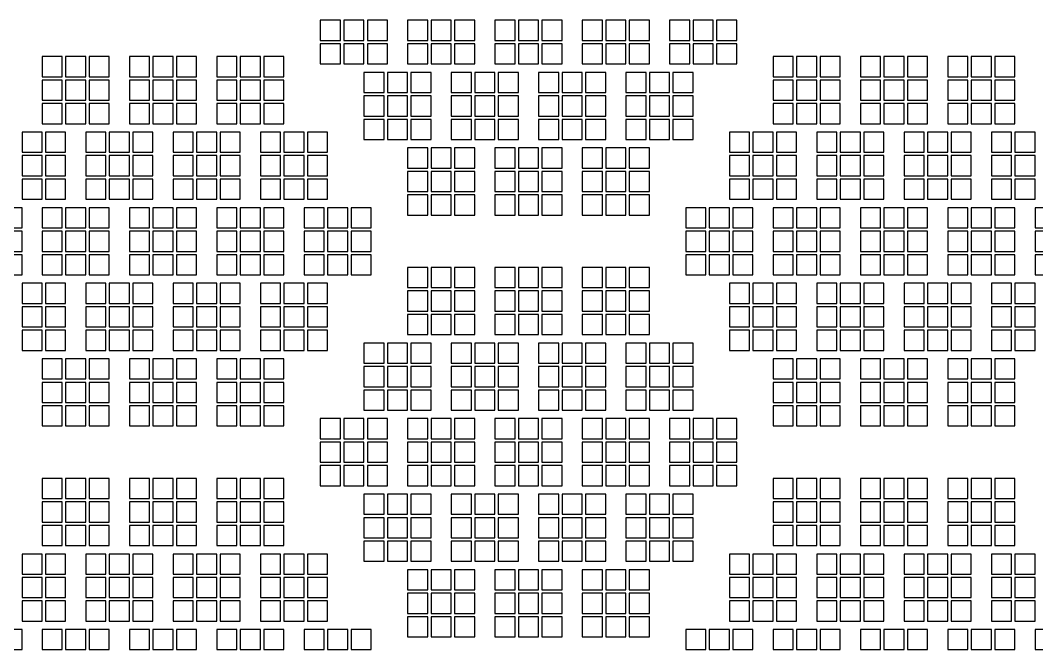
# Model space of a CAD drawing. Extents: x -49 to 54, y -38 to 38.
# Drawn here: x 0.6 to 15.73, y 8.05 to 17.43 of the extents above; entities that cross this region are included whole.
import ezdxf

# ---------------------------------------------------------------- set-up
doc = ezdxf.new("R2010")
doc.units = 0
doc.layers.add('BACK_LAYER', color=5, linetype='CONTINUOUS')

msp = doc.modelspace()

# ---------------------------------------------------------------- linework, layer by layer
at = {"layer": 'BACK_LAYER'}
for points in [[(5.063, 17.13), (5.363, 17.13), (5.363, 17.43), (5.063, 17.43)], [(5.413, 17.13), (5.713, 17.13), (5.713, 17.43), (5.413, 17.43)], [(5.763, 17.13), (6.063, 17.13), (6.063, 17.43), (5.763, 17.43)], [(6.363, 17.13), (6.663, 17.13), (6.663, 17.43), (6.363, 17.43)], [(6.713, 17.13), (7.013, 17.13), (7.013, 17.43), (6.713, 17.43)], [(7.063, 17.13), (7.363, 17.13), (7.363, 17.43), (7.063, 17.43)], [(7.663, 17.13), (7.963, 17.13), (7.963, 17.43), (7.663, 17.43)], [(8.013, 17.13), (8.313, 17.13), (8.313, 17.43), (8.013, 17.43)], [(8.363, 17.13), (8.663, 17.13), (8.663, 17.43), (8.363, 17.43)], [(8.963, 17.13), (9.263, 17.13), (9.263, 17.43), (8.963, 17.43)], [(9.313, 17.13), (9.613, 17.13), (9.613, 17.43), (9.313, 17.43)], [(9.663, 17.13), (9.963, 17.13), (9.963, 17.43), (9.663, 17.43)], [(10.263, 17.13), (10.563, 17.13), (10.563, 17.43), (10.263, 17.43)], [(10.613, 17.13), (10.913, 17.13), (10.913, 17.43), (10.613, 17.43)], [(10.963, 17.13), (11.263, 17.13), (11.263, 17.43), (10.963, 17.43)], [(5.063, 16.78), (5.363, 16.78), (5.363, 17.08), (5.063, 17.08)], [(5.413, 16.78), (5.713, 16.78), (5.713, 17.08), (5.413, 17.08)], [(5.763, 16.78), (6.063, 16.78), (6.063, 17.08), (5.763, 17.08)], [(6.363, 16.78), (6.663, 16.78), (6.663, 17.08), (6.363, 17.08)], [(6.713, 16.78), (7.013, 16.78), (7.013, 17.08), (6.713, 17.08)], [(7.063, 16.78), (7.363, 16.78), (7.363, 17.08), (7.063, 17.08)], [(7.663, 16.78), (7.963, 16.78), (7.963, 17.08), (7.663, 17.08)], [(8.013, 16.78), (8.313, 16.78), (8.313, 17.08), (8.013, 17.08)], [(8.363, 16.78), (8.663, 16.78), (8.663, 17.08), (8.363, 17.08)], [(8.963, 16.78), (9.263, 16.78), (9.263, 17.08), (8.963, 17.08)], [(9.313, 16.78), (9.613, 16.78), (9.613, 17.08), (9.313, 17.08)], [(9.663, 16.78), (9.963, 16.78), (9.963, 17.08), (9.663, 17.08)], [(10.263, 16.78), (10.563, 16.78), (10.563, 17.08), (10.263, 17.08)], [(10.613, 16.78), (10.913, 16.78), (10.913, 17.08), (10.613, 17.08)], [(10.963, 16.78), (11.263, 16.78), (11.263, 17.08), (10.963, 17.08)], [(0.921, 16.59), (1.221, 16.59), (1.221, 16.89), (0.921, 16.89)], [(1.271, 16.59), (1.571, 16.59), (1.571, 16.89), (1.271, 16.89)], [(1.621, 16.59), (1.921, 16.59), (1.921, 16.89), (1.621, 16.89)], [(2.221, 16.59), (2.521, 16.59), (2.521, 16.89), (2.221, 16.89)], [(2.571, 16.59), (2.871, 16.59), (2.871, 16.89), (2.571, 16.89)], [(2.921, 16.59), (3.221, 16.59), (3.221, 16.89), (2.921, 16.89)], [(3.521, 16.59), (3.821, 16.59), (3.821, 16.89), (3.521, 16.89)], [(3.871, 16.59), (4.171, 16.59), (4.171, 16.89), (3.871, 16.89)], [(4.221, 16.59), (4.521, 16.59), (4.521, 16.89), (4.221, 16.89)], [(11.805, 16.59), (12.105, 16.59), (12.105, 16.89), (11.805, 16.89)], [(12.155, 16.59), (12.455, 16.59), (12.455, 16.89), (12.155, 16.89)], [(12.505, 16.59), (12.805, 16.59), (12.805, 16.89), (12.505, 16.89)], [(13.105, 16.59), (13.405, 16.59), (13.405, 16.89), (13.105, 16.89)], [(13.455, 16.59), (13.755, 16.59), (13.755, 16.89), (13.455, 16.89)], [(13.805, 16.59), (14.105, 16.59), (14.105, 16.89), (13.805, 16.89)], [(14.405, 16.59), (14.705, 16.59), (14.705, 16.89), (14.405, 16.89)], [(14.755, 16.59), (15.055, 16.59), (15.055, 16.89), (14.755, 16.89)], [(15.105, 16.59), (15.405, 16.59), (15.405, 16.89), (15.105, 16.89)], [(5.713, 16.354), (6.013, 16.354), (6.013, 16.654), (5.713, 16.654)], [(6.063, 16.354), (6.363, 16.354), (6.363, 16.654), (6.063, 16.654)], [(6.413, 16.354), (6.713, 16.354), (6.713, 16.654), (6.413, 16.654)], [(7.013, 16.354), (7.313, 16.354), (7.313, 16.654), (7.013, 16.654)], [(7.363, 16.354), (7.663, 16.354), (7.663, 16.654), (7.363, 16.654)], [(7.713, 16.354), (8.013, 16.354), (8.013, 16.654), (7.713, 16.654)], [(8.313, 16.354), (8.613, 16.354), (8.613, 16.654), (8.313, 16.654)], [(8.663, 16.354), (8.963, 16.354), (8.963, 16.654), (8.663, 16.654)], [(9.013, 16.354), (9.313, 16.354), (9.313, 16.654), (9.013, 16.654)], [(9.613, 16.354), (9.913, 16.354), (9.913, 16.654), (9.613, 16.654)], [(9.963, 16.354), (10.263, 16.354), (10.263, 16.654), (9.963, 16.654)], [(10.313, 16.354), (10.613, 16.354), (10.613, 16.654), (10.313, 16.654)], [(0.921, 16.24), (1.221, 16.24), (1.221, 16.54), (0.921, 16.54)], [(1.271, 16.24), (1.571, 16.24), (1.571, 16.54), (1.271, 16.54)], [(1.621, 16.24), (1.921, 16.24), (1.921, 16.54), (1.621, 16.54)], [(2.221, 16.24), (2.521, 16.24), (2.521, 16.54), (2.221, 16.54)], [(2.571, 16.24), (2.871, 16.24), (2.871, 16.54), (2.571, 16.54)], [(2.921, 16.24), (3.221, 16.24), (3.221, 16.54), (2.921, 16.54)], [(3.521, 16.24), (3.821, 16.24), (3.821, 16.54), (3.521, 16.54)], [(3.871, 16.24), (4.171, 16.24), (4.171, 16.54), (3.871, 16.54)], [(4.221, 16.24), (4.521, 16.24), (4.521, 16.54), (4.221, 16.54)], [(11.805, 16.24), (12.105, 16.24), (12.105, 16.54), (11.805, 16.54)], [(12.155, 16.24), (12.455, 16.24), (12.455, 16.54), (12.155, 16.54)], [(12.505, 16.24), (12.805, 16.24), (12.805, 16.54), (12.505, 16.54)], [(13.105, 16.24), (13.405, 16.24), (13.405, 16.54), (13.105, 16.54)], [(13.455, 16.24), (13.755, 16.24), (13.755, 16.54), (13.455, 16.54)], [(13.805, 16.24), (14.105, 16.24), (14.105, 16.54), (13.805, 16.54)], [(14.405, 16.24), (14.705, 16.24), (14.705, 16.54), (14.405, 16.54)], [(14.755, 16.24), (15.055, 16.24), (15.055, 16.54), (14.755, 16.54)], [(15.105, 16.24), (15.405, 16.24), (15.405, 16.54), (15.105, 16.54)], [(5.713, 16.004), (6.013, 16.004), (6.013, 16.304), (5.713, 16.304)], [(6.063, 16.004), (6.363, 16.004), (6.363, 16.304), (6.063, 16.304)], [(6.413, 16.004), (6.713, 16.004), (6.713, 16.304), (6.413, 16.304)], [(7.013, 16.004), (7.313, 16.004), (7.313, 16.304), (7.013, 16.304)], [(7.363, 16.004), (7.663, 16.004), (7.663, 16.304), (7.363, 16.304)], [(7.713, 16.004), (8.013, 16.004), (8.013, 16.304), (7.713, 16.304)], [(8.313, 16.004), (8.613, 16.004), (8.613, 16.304), (8.313, 16.304)], [(8.663, 16.004), (8.963, 16.004), (8.963, 16.304), (8.663, 16.304)], [(9.013, 16.004), (9.313, 16.004), (9.313, 16.304), (9.013, 16.304)], [(9.613, 16.004), (9.913, 16.004), (9.913, 16.304), (9.613, 16.304)], [(9.963, 16.004), (10.263, 16.004), (10.263, 16.304), (9.963, 16.304)], [(10.313, 16.004), (10.613, 16.004), (10.613, 16.304), (10.313, 16.304)], [(0.921, 15.89), (1.221, 15.89), (1.221, 16.19), (0.921, 16.19)], [(1.271, 15.89), (1.571, 15.89), (1.571, 16.19), (1.271, 16.19)], [(1.621, 15.89), (1.921, 15.89), (1.921, 16.19), (1.621, 16.19)], [(2.221, 15.89), (2.521, 15.89), (2.521, 16.19), (2.221, 16.19)], [(2.571, 15.89), (2.871, 15.89), (2.871, 16.19), (2.571, 16.19)], [(2.921, 15.89), (3.221, 15.89), (3.221, 16.19), (2.921, 16.19)], [(3.521, 15.89), (3.821, 15.89), (3.821, 16.19), (3.521, 16.19)], [(3.871, 15.89), (4.171, 15.89), (4.171, 16.19), (3.871, 16.19)], [(4.221, 15.89), (4.521, 15.89), (4.521, 16.19), (4.221, 16.19)], [(11.805, 15.89), (12.105, 15.89), (12.105, 16.19), (11.805, 16.19)], [(12.155, 15.89), (12.455, 15.89), (12.455, 16.19), (12.155, 16.19)], [(12.505, 15.89), (12.805, 15.89), (12.805, 16.19), (12.505, 16.19)], [(13.105, 15.89), (13.405, 15.89), (13.405, 16.19), (13.105, 16.19)], [(13.455, 15.89), (13.755, 15.89), (13.755, 16.19), (13.455, 16.19)], [(13.805, 15.89), (14.105, 15.89), (14.105, 16.19), (13.805, 16.19)], [(14.405, 15.89), (14.705, 15.89), (14.705, 16.19), (14.405, 16.19)], [(14.755, 15.89), (15.055, 15.89), (15.055, 16.19), (14.755, 16.19)], [(15.105, 15.89), (15.405, 15.89), (15.405, 16.19), (15.105, 16.19)], [(5.713, 15.654), (6.013, 15.654), (6.013, 15.954), (5.713, 15.954)], [(6.063, 15.654), (6.363, 15.654), (6.363, 15.954), (6.063, 15.954)], [(6.413, 15.654), (6.713, 15.654), (6.713, 15.954), (6.413, 15.954)], [(7.013, 15.654), (7.313, 15.654), (7.313, 15.954), (7.013, 15.954)], [(7.363, 15.654), (7.663, 15.654), (7.663, 15.954), (7.363, 15.954)], [(7.713, 15.654), (8.013, 15.654), (8.013, 15.954), (7.713, 15.954)], [(8.313, 15.654), (8.613, 15.654), (8.613, 15.954), (8.313, 15.954)], [(8.663, 15.654), (8.963, 15.654), (8.963, 15.954), (8.663, 15.954)], [(9.013, 15.654), (9.313, 15.654), (9.313, 15.954), (9.013, 15.954)], [(9.613, 15.654), (9.913, 15.654), (9.913, 15.954), (9.613, 15.954)], [(9.963, 15.654), (10.263, 15.654), (10.263, 15.954), (9.963, 15.954)], [(10.313, 15.654), (10.613, 15.654), (10.613, 15.954), (10.313, 15.954)], [(0.621, 15.464), (0.921, 15.464), (0.921, 15.764), (0.621, 15.764)], [(0.971, 15.464), (1.271, 15.464), (1.271, 15.764), (0.971, 15.764)], [(1.571, 15.464), (1.871, 15.464), (1.871, 15.764), (1.571, 15.764)], [(1.921, 15.464), (2.221, 15.464), (2.221, 15.764), (1.921, 15.764)], [(2.271, 15.464), (2.571, 15.464), (2.571, 15.764), (2.271, 15.764)], [(2.871, 15.464), (3.171, 15.464), (3.171, 15.764), (2.871, 15.764)], [(3.221, 15.464), (3.521, 15.464), (3.521, 15.764), (3.221, 15.764)], [(3.571, 15.464), (3.871, 15.464), (3.871, 15.764), (3.571, 15.764)], [(4.171, 15.464), (4.471, 15.464), (4.471, 15.764), (4.171, 15.764)], [(4.521, 15.464), (4.821, 15.464), (4.821, 15.764), (4.521, 15.764)], [(4.871, 15.464), (5.171, 15.464), (5.171, 15.764), (4.871, 15.764)], [(11.155, 15.464), (11.455, 15.464), (11.455, 15.764), (11.155, 15.764)], [(11.505, 15.464), (11.805, 15.464), (11.805, 15.764), (11.505, 15.764)], [(11.855, 15.464), (12.155, 15.464), (12.155, 15.764), (11.855, 15.764)], [(12.455, 15.464), (12.755, 15.464), (12.755, 15.764), (12.455, 15.764)], [(12.805, 15.464), (13.105, 15.464), (13.105, 15.764), (12.805, 15.764)], [(13.155, 15.464), (13.455, 15.464), (13.455, 15.764), (13.155, 15.764)], [(13.755, 15.464), (14.055, 15.464), (14.055, 15.764), (13.755, 15.764)], [(14.105, 15.464), (14.405, 15.464), (14.405, 15.764), (14.105, 15.764)], [(14.455, 15.464), (14.755, 15.464), (14.755, 15.764), (14.455, 15.764)], [(15.055, 15.464), (15.355, 15.464), (15.355, 15.764), (15.055, 15.764)], [(15.405, 15.464), (15.705, 15.464), (15.705, 15.764), (15.405, 15.764)], [(6.363, 15.229), (6.663, 15.229), (6.663, 15.529), (6.363, 15.529)], [(6.713, 15.229), (7.013, 15.229), (7.013, 15.529), (6.713, 15.529)], [(7.063, 15.229), (7.363, 15.229), (7.363, 15.529), (7.063, 15.529)], [(7.663, 15.229), (7.963, 15.229), (7.963, 15.529), (7.663, 15.529)], [(8.013, 15.229), (8.313, 15.229), (8.313, 15.529), (8.013, 15.529)], [(8.363, 15.229), (8.663, 15.229), (8.663, 15.529), (8.363, 15.529)], [(8.963, 15.229), (9.263, 15.229), (9.263, 15.529), (8.963, 15.529)], [(9.313, 15.229), (9.613, 15.229), (9.613, 15.529), (9.313, 15.529)], [(9.663, 15.229), (9.963, 15.229), (9.963, 15.529), (9.663, 15.529)], [(0.621, 15.114), (0.921, 15.114), (0.921, 15.414), (0.621, 15.414)], [(0.971, 15.114), (1.271, 15.114), (1.271, 15.414), (0.971, 15.414)], [(1.571, 15.114), (1.871, 15.114), (1.871, 15.414), (1.571, 15.414)], [(1.921, 15.114), (2.221, 15.114), (2.221, 15.414), (1.921, 15.414)], [(2.271, 15.114), (2.571, 15.114), (2.571, 15.414), (2.271, 15.414)], [(2.871, 15.114), (3.171, 15.114), (3.171, 15.414), (2.871, 15.414)], [(3.221, 15.114), (3.521, 15.114), (3.521, 15.414), (3.221, 15.414)], [(3.571, 15.114), (3.871, 15.114), (3.871, 15.414), (3.571, 15.414)], [(4.171, 15.114), (4.471, 15.114), (4.471, 15.414), (4.171, 15.414)], [(4.521, 15.114), (4.821, 15.114), (4.821, 15.414), (4.521, 15.414)], [(4.871, 15.114), (5.171, 15.114), (5.171, 15.414), (4.871, 15.414)], [(11.155, 15.114), (11.455, 15.114), (11.455, 15.414), (11.155, 15.414)], [(11.505, 15.114), (11.805, 15.114), (11.805, 15.414), (11.505, 15.414)], [(11.855, 15.114), (12.155, 15.114), (12.155, 15.414), (11.855, 15.414)], [(12.455, 15.114), (12.755, 15.114), (12.755, 15.414), (12.455, 15.414)], [(12.805, 15.114), (13.105, 15.114), (13.105, 15.414), (12.805, 15.414)], [(13.155, 15.114), (13.455, 15.114), (13.455, 15.414), (13.155, 15.414)], [(13.755, 15.114), (14.055, 15.114), (14.055, 15.414), (13.755, 15.414)], [(14.105, 15.114), (14.405, 15.114), (14.405, 15.414), (14.105, 15.414)], [(14.455, 15.114), (14.755, 15.114), (14.755, 15.414), (14.455, 15.414)], [(15.055, 15.114), (15.355, 15.114), (15.355, 15.414), (15.055, 15.414)], [(15.405, 15.114), (15.705, 15.114), (15.705, 15.414), (15.405, 15.414)], [(6.363, 14.879), (6.663, 14.879), (6.663, 15.179), (6.363, 15.179)], [(6.713, 14.879), (7.013, 14.879), (7.013, 15.179), (6.713, 15.179)], [(7.063, 14.879), (7.363, 14.879), (7.363, 15.179), (7.063, 15.179)], [(7.663, 14.879), (7.963, 14.879), (7.963, 15.179), (7.663, 15.179)], [(8.013, 14.879), (8.313, 14.879), (8.313, 15.179), (8.013, 15.179)], [(8.363, 14.879), (8.663, 14.879), (8.663, 15.179), (8.363, 15.179)], [(8.963, 14.879), (9.263, 14.879), (9.263, 15.179), (8.963, 15.179)], [(9.313, 14.879), (9.613, 14.879), (9.613, 15.179), (9.313, 15.179)], [(9.663, 14.879), (9.963, 14.879), (9.963, 15.179), (9.663, 15.179)], [(0.621, 14.764), (0.921, 14.764), (0.921, 15.064), (0.621, 15.064)], [(0.971, 14.764), (1.271, 14.764), (1.271, 15.064), (0.971, 15.064)], [(1.571, 14.764), (1.871, 14.764), (1.871, 15.064), (1.571, 15.064)], [(1.921, 14.764), (2.221, 14.764), (2.221, 15.064), (1.921, 15.064)], [(2.271, 14.764), (2.571, 14.764), (2.571, 15.064), (2.271, 15.064)], [(2.871, 14.764), (3.171, 14.764), (3.171, 15.064), (2.871, 15.064)], [(3.221, 14.764), (3.521, 14.764), (3.521, 15.064), (3.221, 15.064)], [(3.571, 14.764), (3.871, 14.764), (3.871, 15.064), (3.571, 15.064)], [(4.171, 14.764), (4.471, 14.764), (4.471, 15.064), (4.171, 15.064)], [(4.521, 14.764), (4.821, 14.764), (4.821, 15.064), (4.521, 15.064)], [(4.871, 14.764), (5.171, 14.764), (5.171, 15.064), (4.871, 15.064)], [(11.155, 14.764), (11.455, 14.764), (11.455, 15.064), (11.155, 15.064)], [(11.505, 14.764), (11.805, 14.764), (11.805, 15.064), (11.505, 15.064)], [(11.855, 14.764), (12.155, 14.764), (12.155, 15.064), (11.855, 15.064)], [(12.455, 14.764), (12.755, 14.764), (12.755, 15.064), (12.455, 15.064)], [(12.805, 14.764), (13.105, 14.764), (13.105, 15.064), (12.805, 15.064)], [(13.155, 14.764), (13.455, 14.764), (13.455, 15.064), (13.155, 15.064)], [(13.755, 14.764), (14.055, 14.764), (14.055, 15.064), (13.755, 15.064)], [(14.105, 14.764), (14.405, 14.764), (14.405, 15.064), (14.105, 15.064)], [(14.455, 14.764), (14.755, 14.764), (14.755, 15.064), (14.455, 15.064)], [(15.055, 14.764), (15.355, 14.764), (15.355, 15.064), (15.055, 15.064)], [(15.405, 14.764), (15.705, 14.764), (15.705, 15.064), (15.405, 15.064)], [(6.363, 14.529), (6.663, 14.529), (6.663, 14.829), (6.363, 14.829)], [(6.713, 14.529), (7.013, 14.529), (7.013, 14.829), (6.713, 14.829)], [(7.063, 14.529), (7.363, 14.529), (7.363, 14.829), (7.063, 14.829)], [(7.663, 14.529), (7.963, 14.529), (7.963, 14.829), (7.663, 14.829)], [(8.013, 14.529), (8.313, 14.529), (8.313, 14.829), (8.013, 14.829)], [(8.363, 14.529), (8.663, 14.529), (8.663, 14.829), (8.363, 14.829)], [(8.963, 14.529), (9.263, 14.529), (9.263, 14.829), (8.963, 14.829)], [(9.313, 14.529), (9.613, 14.529), (9.613, 14.829), (9.313, 14.829)], [(9.663, 14.529), (9.963, 14.529), (9.963, 14.829), (9.663, 14.829)], [(0.321, 14.338), (0.621, 14.338), (0.621, 14.638), (0.321, 14.638)], [(0.921, 14.338), (1.221, 14.338), (1.221, 14.638), (0.921, 14.638)], [(1.271, 14.338), (1.571, 14.338), (1.571, 14.638), (1.271, 14.638)], [(1.621, 14.338), (1.921, 14.338), (1.921, 14.638), (1.621, 14.638)], [(2.221, 14.338), (2.521, 14.338), (2.521, 14.638), (2.221, 14.638)], [(2.571, 14.338), (2.871, 14.338), (2.871, 14.638), (2.571, 14.638)], [(2.921, 14.338), (3.221, 14.338), (3.221, 14.638), (2.921, 14.638)], [(3.521, 14.338), (3.821, 14.338), (3.821, 14.638), (3.521, 14.638)], [(3.871, 14.338), (4.171, 14.338), (4.171, 14.638), (3.871, 14.638)], [(4.221, 14.338), (4.521, 14.338), (4.521, 14.638), (4.221, 14.638)], [(4.821, 14.338), (5.121, 14.338), (5.121, 14.638), (4.821, 14.638)], [(5.171, 14.338), (5.471, 14.338), (5.471, 14.638), (5.171, 14.638)], [(5.521, 14.338), (5.821, 14.338), (5.821, 14.638), (5.521, 14.638)], [(10.505, 14.338), (10.805, 14.338), (10.805, 14.638), (10.505, 14.638)], [(10.855, 14.338), (11.155, 14.338), (11.155, 14.638), (10.855, 14.638)], [(11.205, 14.338), (11.505, 14.338), (11.505, 14.638), (11.205, 14.638)], [(11.805, 14.338), (12.105, 14.338), (12.105, 14.638), (11.805, 14.638)], [(12.155, 14.338), (12.455, 14.338), (12.455, 14.638), (12.155, 14.638)], [(12.505, 14.338), (12.805, 14.338), (12.805, 14.638), (12.505, 14.638)], [(13.105, 14.338), (13.405, 14.338), (13.405, 14.638), (13.105, 14.638)], [(13.455, 14.338), (13.755, 14.338), (13.755, 14.638), (13.455, 14.638)], [(13.805, 14.338), (14.105, 14.338), (14.105, 14.638), (13.805, 14.638)], [(14.405, 14.338), (14.705, 14.338), (14.705, 14.638), (14.405, 14.638)], [(14.755, 14.338), (15.055, 14.338), (15.055, 14.638), (14.755, 14.638)], [(15.105, 14.338), (15.405, 14.338), (15.405, 14.638), (15.105, 14.638)], [(15.705, 14.338), (16.005, 14.338), (16.005, 14.638), (15.705, 14.638)], [(0.321, 13.988), (0.621, 13.988), (0.621, 14.288), (0.321, 14.288)], [(0.921, 13.988), (1.221, 13.988), (1.221, 14.288), (0.921, 14.288)], [(1.271, 13.988), (1.571, 13.988), (1.571, 14.288), (1.271, 14.288)], [(1.621, 13.988), (1.921, 13.988), (1.921, 14.288), (1.621, 14.288)], [(2.221, 13.988), (2.521, 13.988), (2.521, 14.288), (2.221, 14.288)], [(2.571, 13.988), (2.871, 13.988), (2.871, 14.288), (2.571, 14.288)], [(2.921, 13.988), (3.221, 13.988), (3.221, 14.288), (2.921, 14.288)], [(3.521, 13.988), (3.821, 13.988), (3.821, 14.288), (3.521, 14.288)], [(3.871, 13.988), (4.171, 13.988), (4.171, 14.288), (3.871, 14.288)], [(4.221, 13.988), (4.521, 13.988), (4.521, 14.288), (4.221, 14.288)], [(4.821, 13.988), (5.121, 13.988), (5.121, 14.288), (4.821, 14.288)], [(5.171, 13.988), (5.471, 13.988), (5.471, 14.288), (5.171, 14.288)], [(5.521, 13.988), (5.821, 13.988), (5.821, 14.288), (5.521, 14.288)], [(10.505, 13.988), (10.805, 13.988), (10.805, 14.288), (10.505, 14.288)], [(10.855, 13.988), (11.155, 13.988), (11.155, 14.288), (10.855, 14.288)], [(11.205, 13.988), (11.505, 13.988), (11.505, 14.288), (11.205, 14.288)], [(11.805, 13.988), (12.105, 13.988), (12.105, 14.288), (11.805, 14.288)], [(12.155, 13.988), (12.455, 13.988), (12.455, 14.288), (12.155, 14.288)], [(12.505, 13.988), (12.805, 13.988), (12.805, 14.288), (12.505, 14.288)], [(13.105, 13.988), (13.405, 13.988), (13.405, 14.288), (13.105, 14.288)], [(13.455, 13.988), (13.755, 13.988), (13.755, 14.288), (13.455, 14.288)], [(13.805, 13.988), (14.105, 13.988), (14.105, 14.288), (13.805, 14.288)], [(14.405, 13.988), (14.705, 13.988), (14.705, 14.288), (14.405, 14.288)], [(14.755, 13.988), (15.055, 13.988), (15.055, 14.288), (14.755, 14.288)], [(15.105, 13.988), (15.405, 13.988), (15.405, 14.288), (15.105, 14.288)], [(15.705, 13.988), (16.005, 13.988), (16.005, 14.288), (15.705, 14.288)], [(0.321, 13.638), (0.621, 13.638), (0.621, 13.938), (0.321, 13.938)], [(0.921, 13.638), (1.221, 13.638), (1.221, 13.938), (0.921, 13.938)], [(1.271, 13.638), (1.571, 13.638), (1.571, 13.938), (1.271, 13.938)], [(1.621, 13.638), (1.921, 13.638), (1.921, 13.938), (1.621, 13.938)], [(2.221, 13.638), (2.521, 13.638), (2.521, 13.938), (2.221, 13.938)], [(2.571, 13.638), (2.871, 13.638), (2.871, 13.938), (2.571, 13.938)], [(2.921, 13.638), (3.221, 13.638), (3.221, 13.938), (2.921, 13.938)], [(3.521, 13.638), (3.821, 13.638), (3.821, 13.938), (3.521, 13.938)], [(3.871, 13.638), (4.171, 13.638), (4.171, 13.938), (3.871, 13.938)], [(4.221, 13.638), (4.521, 13.638), (4.521, 13.938), (4.221, 13.938)], [(4.821, 13.638), (5.121, 13.638), (5.121, 13.938), (4.821, 13.938)], [(5.171, 13.638), (5.471, 13.638), (5.471, 13.938), (5.171, 13.938)], [(5.521, 13.638), (5.821, 13.638), (5.821, 13.938), (5.521, 13.938)], [(10.505, 13.638), (10.805, 13.638), (10.805, 13.938), (10.505, 13.938)], [(10.855, 13.638), (11.155, 13.638), (11.155, 13.938), (10.855, 13.938)], [(11.205, 13.638), (11.505, 13.638), (11.505, 13.938), (11.205, 13.938)], [(11.805, 13.638), (12.105, 13.638), (12.105, 13.938), (11.805, 13.938)], [(12.155, 13.638), (12.455, 13.638), (12.455, 13.938), (12.155, 13.938)], [(12.505, 13.638), (12.805, 13.638), (12.805, 13.938), (12.505, 13.938)], [(13.105, 13.638), (13.405, 13.638), (13.405, 13.938), (13.105, 13.938)], [(13.455, 13.638), (13.755, 13.638), (13.755, 13.938), (13.455, 13.938)], [(13.805, 13.638), (14.105, 13.638), (14.105, 13.938), (13.805, 13.938)], [(14.405, 13.638), (14.705, 13.638), (14.705, 13.938), (14.405, 13.938)], [(14.755, 13.638), (15.055, 13.638), (15.055, 13.938), (14.755, 13.938)], [(15.105, 13.638), (15.405, 13.638), (15.405, 13.938), (15.105, 13.938)], [(15.705, 13.638), (16.005, 13.638), (16.005, 13.938), (15.705, 13.938)], [(6.363, 13.448), (6.663, 13.448), (6.663, 13.748), (6.363, 13.748)], [(6.713, 13.448), (7.013, 13.448), (7.013, 13.748), (6.713, 13.748)], [(7.063, 13.448), (7.363, 13.448), (7.363, 13.748), (7.063, 13.748)], [(7.663, 13.448), (7.963, 13.448), (7.963, 13.748), (7.663, 13.748)], [(8.013, 13.448), (8.313, 13.448), (8.313, 13.748), (8.013, 13.748)], [(8.363, 13.448), (8.663, 13.448), (8.663, 13.748), (8.363, 13.748)], [(8.963, 13.448), (9.263, 13.448), (9.263, 13.748), (8.963, 13.748)], [(9.313, 13.448), (9.613, 13.448), (9.613, 13.748), (9.313, 13.748)], [(9.663, 13.448), (9.963, 13.448), (9.963, 13.748), (9.663, 13.748)], [(0.621, 13.213), (0.921, 13.213), (0.921, 13.513), (0.621, 13.513)], [(0.971, 13.213), (1.271, 13.213), (1.271, 13.513), (0.971, 13.513)], [(1.571, 13.213), (1.871, 13.213), (1.871, 13.513), (1.571, 13.513)], [(1.921, 13.213), (2.221, 13.213), (2.221, 13.513), (1.921, 13.513)], [(2.271, 13.213), (2.571, 13.213), (2.571, 13.513), (2.271, 13.513)], [(2.871, 13.213), (3.171, 13.213), (3.171, 13.513), (2.871, 13.513)], [(3.221, 13.213), (3.521, 13.213), (3.521, 13.513), (3.221, 13.513)], [(3.571, 13.213), (3.871, 13.213), (3.871, 13.513), (3.571, 13.513)], [(4.171, 13.213), (4.471, 13.213), (4.471, 13.513), (4.171, 13.513)], [(4.521, 13.213), (4.821, 13.213), (4.821, 13.513), (4.521, 13.513)], [(4.871, 13.213), (5.171, 13.213), (5.171, 13.513), (4.871, 13.513)], [(11.155, 13.213), (11.455, 13.213), (11.455, 13.513), (11.155, 13.513)], [(11.505, 13.213), (11.805, 13.213), (11.805, 13.513), (11.505, 13.513)], [(11.855, 13.213), (12.155, 13.213), (12.155, 13.513), (11.855, 13.513)], [(12.455, 13.213), (12.755, 13.213), (12.755, 13.513), (12.455, 13.513)], [(12.805, 13.213), (13.105, 13.213), (13.105, 13.513), (12.805, 13.513)], [(13.155, 13.213), (13.455, 13.213), (13.455, 13.513), (13.155, 13.513)], [(13.755, 13.213), (14.055, 13.213), (14.055, 13.513), (13.755, 13.513)], [(14.105, 13.213), (14.405, 13.213), (14.405, 13.513), (14.105, 13.513)], [(14.455, 13.213), (14.755, 13.213), (14.755, 13.513), (14.455, 13.513)], [(15.055, 13.213), (15.355, 13.213), (15.355, 13.513), (15.055, 13.513)], [(15.405, 13.213), (15.705, 13.213), (15.705, 13.513), (15.405, 13.513)], [(6.363, 13.098), (6.663, 13.098), (6.663, 13.398), (6.363, 13.398)], [(6.713, 13.098), (7.013, 13.098), (7.013, 13.398), (6.713, 13.398)], [(7.063, 13.098), (7.363, 13.098), (7.363, 13.398), (7.063, 13.398)], [(7.663, 13.098), (7.963, 13.098), (7.963, 13.398), (7.663, 13.398)], [(8.013, 13.098), (8.313, 13.098), (8.313, 13.398), (8.013, 13.398)], [(8.363, 13.098), (8.663, 13.098), (8.663, 13.398), (8.363, 13.398)], [(8.963, 13.098), (9.263, 13.098), (9.263, 13.398), (8.963, 13.398)], [(9.313, 13.098), (9.613, 13.098), (9.613, 13.398), (9.313, 13.398)], [(9.663, 13.098), (9.963, 13.098), (9.963, 13.398), (9.663, 13.398)], [(0.621, 12.863), (0.921, 12.863), (0.921, 13.163), (0.621, 13.163)], [(0.971, 12.863), (1.271, 12.863), (1.271, 13.163), (0.971, 13.163)], [(1.571, 12.863), (1.871, 12.863), (1.871, 13.163), (1.571, 13.163)], [(1.921, 12.863), (2.221, 12.863), (2.221, 13.163), (1.921, 13.163)], [(2.271, 12.863), (2.571, 12.863), (2.571, 13.163), (2.271, 13.163)], [(2.871, 12.863), (3.171, 12.863), (3.171, 13.163), (2.871, 13.163)], [(3.221, 12.863), (3.521, 12.863), (3.521, 13.163), (3.221, 13.163)], [(3.571, 12.863), (3.871, 12.863), (3.871, 13.163), (3.571, 13.163)], [(4.171, 12.863), (4.471, 12.863), (4.471, 13.163), (4.171, 13.163)], [(4.521, 12.863), (4.821, 12.863), (4.821, 13.163), (4.521, 13.163)], [(4.871, 12.863), (5.171, 12.863), (5.171, 13.163), (4.871, 13.163)], [(6.363, 12.748), (6.663, 12.748), (6.663, 13.048), (6.363, 13.048)], [(6.713, 12.748), (7.013, 12.748), (7.013, 13.048), (6.713, 13.048)], [(7.063, 12.748), (7.363, 12.748), (7.363, 13.048), (7.063, 13.048)], [(7.663, 12.748), (7.963, 12.748), (7.963, 13.048), (7.663, 13.048)], [(8.013, 12.748), (8.313, 12.748), (8.313, 13.048), (8.013, 13.048)], [(8.363, 12.748), (8.663, 12.748), (8.663, 13.048), (8.363, 13.048)], [(8.963, 12.748), (9.263, 12.748), (9.263, 13.048), (8.963, 13.048)], [(9.313, 12.748), (9.613, 12.748), (9.613, 13.048), (9.313, 13.048)], [(9.663, 12.748), (9.963, 12.748), (9.963, 13.048), (9.663, 13.048)], [(11.155, 12.863), (11.455, 12.863), (11.455, 13.163), (11.155, 13.163)], [(11.505, 12.863), (11.805, 12.863), (11.805, 13.163), (11.505, 13.163)], [(11.855, 12.863), (12.155, 12.863), (12.155, 13.163), (11.855, 13.163)], [(12.455, 12.863), (12.755, 12.863), (12.755, 13.163), (12.455, 13.163)], [(12.805, 12.863), (13.105, 12.863), (13.105, 13.163), (12.805, 13.163)], [(13.155, 12.863), (13.455, 12.863), (13.455, 13.163), (13.155, 13.163)], [(13.755, 12.863), (14.055, 12.863), (14.055, 13.163), (13.755, 13.163)], [(14.105, 12.863), (14.405, 12.863), (14.405, 13.163), (14.105, 13.163)], [(14.455, 12.863), (14.755, 12.863), (14.755, 13.163), (14.455, 13.163)], [(15.055, 12.863), (15.355, 12.863), (15.355, 13.163), (15.055, 13.163)], [(15.405, 12.863), (15.705, 12.863), (15.705, 13.163), (15.405, 13.163)], [(0.621, 12.513), (0.921, 12.513), (0.921, 12.813), (0.621, 12.813)], [(0.971, 12.513), (1.271, 12.513), (1.271, 12.813), (0.971, 12.813)], [(1.571, 12.513), (1.871, 12.513), (1.871, 12.813), (1.571, 12.813)], [(1.921, 12.513), (2.221, 12.513), (2.221, 12.813), (1.921, 12.813)], [(2.271, 12.513), (2.571, 12.513), (2.571, 12.813), (2.271, 12.813)], [(2.871, 12.513), (3.171, 12.513), (3.171, 12.813), (2.871, 12.813)], [(3.221, 12.513), (3.521, 12.513), (3.521, 12.813), (3.221, 12.813)], [(3.571, 12.513), (3.871, 12.513), (3.871, 12.813), (3.571, 12.813)], [(4.171, 12.513), (4.471, 12.513), (4.471, 12.813), (4.171, 12.813)], [(4.521, 12.513), (4.821, 12.513), (4.821, 12.813), (4.521, 12.813)], [(4.871, 12.513), (5.171, 12.513), (5.171, 12.813), (4.871, 12.813)], [(11.155, 12.513), (11.455, 12.513), (11.455, 12.813), (11.155, 12.813)], [(11.505, 12.513), (11.805, 12.513), (11.805, 12.813), (11.505, 12.813)], [(11.855, 12.513), (12.155, 12.513), (12.155, 12.813), (11.855, 12.813)], [(12.455, 12.513), (12.755, 12.513), (12.755, 12.813), (12.455, 12.813)], [(12.805, 12.513), (13.105, 12.513), (13.105, 12.813), (12.805, 12.813)], [(13.155, 12.513), (13.455, 12.513), (13.455, 12.813), (13.155, 12.813)], [(13.755, 12.513), (14.055, 12.513), (14.055, 12.813), (13.755, 12.813)], [(14.105, 12.513), (14.405, 12.513), (14.405, 12.813), (14.105, 12.813)], [(14.455, 12.513), (14.755, 12.513), (14.755, 12.813), (14.455, 12.813)], [(15.055, 12.513), (15.355, 12.513), (15.355, 12.813), (15.055, 12.813)], [(15.405, 12.513), (15.705, 12.513), (15.705, 12.813), (15.405, 12.813)], [(5.713, 12.322), (6.013, 12.322), (6.013, 12.622), (5.713, 12.622)], [(6.063, 12.322), (6.363, 12.322), (6.363, 12.622), (6.063, 12.622)], [(6.413, 12.322), (6.713, 12.322), (6.713, 12.622), (6.413, 12.622)], [(7.013, 12.322), (7.313, 12.322), (7.313, 12.622), (7.013, 12.622)], [(7.363, 12.322), (7.663, 12.322), (7.663, 12.622), (7.363, 12.622)], [(7.713, 12.322), (8.013, 12.322), (8.013, 12.622), (7.713, 12.622)], [(8.313, 12.322), (8.613, 12.322), (8.613, 12.622), (8.313, 12.622)], [(8.663, 12.322), (8.963, 12.322), (8.963, 12.622), (8.663, 12.622)], [(9.013, 12.322), (9.313, 12.322), (9.313, 12.622), (9.013, 12.622)], [(9.613, 12.322), (9.913, 12.322), (9.913, 12.622), (9.613, 12.622)], [(9.963, 12.322), (10.263, 12.322), (10.263, 12.622), (9.963, 12.622)], [(10.313, 12.322), (10.613, 12.322), (10.613, 12.622), (10.313, 12.622)], [(0.921, 12.087), (1.221, 12.087), (1.221, 12.387), (0.921, 12.387)], [(1.271, 12.087), (1.571, 12.087), (1.571, 12.387), (1.271, 12.387)], [(1.621, 12.087), (1.921, 12.087), (1.921, 12.387), (1.621, 12.387)], [(2.221, 12.087), (2.521, 12.087), (2.521, 12.387), (2.221, 12.387)], [(2.571, 12.087), (2.871, 12.087), (2.871, 12.387), (2.571, 12.387)], [(2.921, 12.087), (3.221, 12.087), (3.221, 12.387), (2.921, 12.387)], [(3.521, 12.087), (3.821, 12.087), (3.821, 12.387), (3.521, 12.387)], [(3.871, 12.087), (4.171, 12.087), (4.171, 12.387), (3.871, 12.387)], [(4.221, 12.087), (4.521, 12.087), (4.521, 12.387), (4.221, 12.387)], [(5.713, 11.972), (6.013, 11.972), (6.013, 12.272), (5.713, 12.272)], [(6.063, 11.972), (6.363, 11.972), (6.363, 12.272), (6.063, 12.272)], [(6.413, 11.972), (6.713, 11.972), (6.713, 12.272), (6.413, 12.272)], [(7.013, 11.972), (7.313, 11.972), (7.313, 12.272), (7.013, 12.272)], [(7.363, 11.972), (7.663, 11.972), (7.663, 12.272), (7.363, 12.272)], [(7.713, 11.972), (8.013, 11.972), (8.013, 12.272), (7.713, 12.272)], [(8.313, 11.972), (8.613, 11.972), (8.613, 12.272), (8.313, 12.272)], [(8.663, 11.972), (8.963, 11.972), (8.963, 12.272), (8.663, 12.272)], [(9.013, 11.972), (9.313, 11.972), (9.313, 12.272), (9.013, 12.272)], [(9.613, 11.972), (9.913, 11.972), (9.913, 12.272), (9.613, 12.272)], [(9.963, 11.972), (10.263, 11.972), (10.263, 12.272), (9.963, 12.272)], [(10.313, 11.972), (10.613, 11.972), (10.613, 12.272), (10.313, 12.272)], [(11.805, 12.087), (12.105, 12.087), (12.105, 12.387), (11.805, 12.387)], [(12.155, 12.087), (12.455, 12.087), (12.455, 12.387), (12.155, 12.387)], [(12.505, 12.087), (12.805, 12.087), (12.805, 12.387), (12.505, 12.387)], [(13.105, 12.087), (13.405, 12.087), (13.405, 12.387), (13.105, 12.387)], [(13.455, 12.087), (13.755, 12.087), (13.755, 12.387), (13.455, 12.387)], [(13.805, 12.087), (14.105, 12.087), (14.105, 12.387), (13.805, 12.387)], [(14.405, 12.087), (14.705, 12.087), (14.705, 12.387), (14.405, 12.387)], [(14.755, 12.087), (15.055, 12.087), (15.055, 12.387), (14.755, 12.387)], [(15.105, 12.087), (15.405, 12.087), (15.405, 12.387), (15.105, 12.387)], [(0.921, 11.737), (1.221, 11.737), (1.221, 12.037), (0.921, 12.037)], [(1.271, 11.737), (1.571, 11.737), (1.571, 12.037), (1.271, 12.037)], [(1.621, 11.737), (1.921, 11.737), (1.921, 12.037), (1.621, 12.037)], [(2.221, 11.737), (2.521, 11.737), (2.521, 12.037), (2.221, 12.037)], [(2.571, 11.737), (2.871, 11.737), (2.871, 12.037), (2.571, 12.037)], [(2.921, 11.737), (3.221, 11.737), (3.221, 12.037), (2.921, 12.037)], [(3.521, 11.737), (3.821, 11.737), (3.821, 12.037), (3.521, 12.037)], [(3.871, 11.737), (4.171, 11.737), (4.171, 12.037), (3.871, 12.037)], [(4.221, 11.737), (4.521, 11.737), (4.521, 12.037), (4.221, 12.037)], [(11.805, 11.737), (12.105, 11.737), (12.105, 12.037), (11.805, 12.037)], [(12.155, 11.737), (12.455, 11.737), (12.455, 12.037), (12.155, 12.037)], [(12.505, 11.737), (12.805, 11.737), (12.805, 12.037), (12.505, 12.037)], [(13.105, 11.737), (13.405, 11.737), (13.405, 12.037), (13.105, 12.037)], [(13.455, 11.737), (13.755, 11.737), (13.755, 12.037), (13.455, 12.037)], [(13.805, 11.737), (14.105, 11.737), (14.105, 12.037), (13.805, 12.037)], [(14.405, 11.737), (14.705, 11.737), (14.705, 12.037), (14.405, 12.037)], [(14.755, 11.737), (15.055, 11.737), (15.055, 12.037), (14.755, 12.037)], [(15.105, 11.737), (15.405, 11.737), (15.405, 12.037), (15.105, 12.037)], [(5.713, 11.622), (6.013, 11.622), (6.013, 11.922), (5.713, 11.922)], [(6.063, 11.622), (6.363, 11.622), (6.363, 11.922), (6.063, 11.922)], [(6.413, 11.622), (6.713, 11.622), (6.713, 11.922), (6.413, 11.922)], [(7.013, 11.622), (7.313, 11.622), (7.313, 11.922), (7.013, 11.922)], [(7.363, 11.622), (7.663, 11.622), (7.663, 11.922), (7.363, 11.922)], [(7.713, 11.622), (8.013, 11.622), (8.013, 11.922), (7.713, 11.922)], [(8.313, 11.622), (8.613, 11.622), (8.613, 11.922), (8.313, 11.922)], [(8.663, 11.622), (8.963, 11.622), (8.963, 11.922), (8.663, 11.922)], [(9.013, 11.622), (9.313, 11.622), (9.313, 11.922), (9.013, 11.922)], [(9.613, 11.622), (9.913, 11.622), (9.913, 11.922), (9.613, 11.922)], [(9.963, 11.622), (10.263, 11.622), (10.263, 11.922), (9.963, 11.922)], [(10.313, 11.622), (10.613, 11.622), (10.613, 11.922), (10.313, 11.922)], [(0.921, 11.387), (1.221, 11.387), (1.221, 11.687), (0.921, 11.687)], [(1.271, 11.387), (1.571, 11.387), (1.571, 11.687), (1.271, 11.687)], [(1.621, 11.387), (1.921, 11.387), (1.921, 11.687), (1.621, 11.687)], [(2.221, 11.387), (2.521, 11.387), (2.521, 11.687), (2.221, 11.687)], [(2.571, 11.387), (2.871, 11.387), (2.871, 11.687), (2.571, 11.687)], [(2.921, 11.387), (3.221, 11.387), (3.221, 11.687), (2.921, 11.687)], [(3.521, 11.387), (3.821, 11.387), (3.821, 11.687), (3.521, 11.687)], [(3.871, 11.387), (4.171, 11.387), (4.171, 11.687), (3.871, 11.687)], [(4.221, 11.387), (4.521, 11.387), (4.521, 11.687), (4.221, 11.687)], [(11.805, 11.387), (12.105, 11.387), (12.105, 11.687), (11.805, 11.687)], [(12.155, 11.387), (12.455, 11.387), (12.455, 11.687), (12.155, 11.687)], [(12.505, 11.387), (12.805, 11.387), (12.805, 11.687), (12.505, 11.687)], [(13.105, 11.387), (13.405, 11.387), (13.405, 11.687), (13.105, 11.687)], [(13.455, 11.387), (13.755, 11.387), (13.755, 11.687), (13.455, 11.687)], [(13.805, 11.387), (14.105, 11.387), (14.105, 11.687), (13.805, 11.687)], [(14.405, 11.387), (14.705, 11.387), (14.705, 11.687), (14.405, 11.687)], [(14.755, 11.387), (15.055, 11.387), (15.055, 11.687), (14.755, 11.687)], [(15.105, 11.387), (15.405, 11.387), (15.405, 11.687), (15.105, 11.687)], [(5.063, 11.197), (5.363, 11.197), (5.363, 11.497), (5.063, 11.497)], [(5.413, 11.197), (5.713, 11.197), (5.713, 11.497), (5.413, 11.497)], [(5.763, 11.197), (6.063, 11.197), (6.063, 11.497), (5.763, 11.497)], [(6.363, 11.197), (6.663, 11.197), (6.663, 11.497), (6.363, 11.497)], [(6.713, 11.197), (7.013, 11.197), (7.013, 11.497), (6.713, 11.497)], [(7.063, 11.197), (7.363, 11.197), (7.363, 11.497), (7.063, 11.497)], [(7.663, 11.197), (7.963, 11.197), (7.963, 11.497), (7.663, 11.497)], [(8.013, 11.197), (8.313, 11.197), (8.313, 11.497), (8.013, 11.497)], [(8.363, 11.197), (8.663, 11.197), (8.663, 11.497), (8.363, 11.497)], [(8.963, 11.197), (9.263, 11.197), (9.263, 11.497), (8.963, 11.497)], [(9.313, 11.197), (9.613, 11.197), (9.613, 11.497), (9.313, 11.497)], [(9.663, 11.197), (9.963, 11.197), (9.963, 11.497), (9.663, 11.497)], [(10.263, 11.197), (10.563, 11.197), (10.563, 11.497), (10.263, 11.497)], [(10.613, 11.197), (10.913, 11.197), (10.913, 11.497), (10.613, 11.497)], [(10.963, 11.197), (11.263, 11.197), (11.263, 11.497), (10.963, 11.497)], [(5.063, 10.847), (5.363, 10.847), (5.363, 11.147), (5.063, 11.147)], [(5.413, 10.847), (5.713, 10.847), (5.713, 11.147), (5.413, 11.147)], [(5.763, 10.847), (6.063, 10.847), (6.063, 11.147), (5.763, 11.147)], [(6.363, 10.847), (6.663, 10.847), (6.663, 11.147), (6.363, 11.147)], [(6.713, 10.847), (7.013, 10.847), (7.013, 11.147), (6.713, 11.147)], [(7.063, 10.847), (7.363, 10.847), (7.363, 11.147), (7.063, 11.147)], [(7.663, 10.847), (7.963, 10.847), (7.963, 11.147), (7.663, 11.147)], [(8.013, 10.847), (8.313, 10.847), (8.313, 11.147), (8.013, 11.147)], [(8.363, 10.847), (8.663, 10.847), (8.663, 11.147), (8.363, 11.147)], [(8.963, 10.847), (9.263, 10.847), (9.263, 11.147), (8.963, 11.147)], [(9.313, 10.847), (9.613, 10.847), (9.613, 11.147), (9.313, 11.147)], [(9.663, 10.847), (9.963, 10.847), (9.963, 11.147), (9.663, 11.147)], [(10.263, 10.847), (10.563, 10.847), (10.563, 11.147), (10.263, 11.147)], [(10.613, 10.847), (10.913, 10.847), (10.913, 11.147), (10.613, 11.147)], [(10.963, 10.847), (11.263, 10.847), (11.263, 11.147), (10.963, 11.147)], [(5.063, 10.497), (5.363, 10.497), (5.363, 10.797), (5.063, 10.797)], [(5.413, 10.497), (5.713, 10.497), (5.713, 10.797), (5.413, 10.797)], [(5.763, 10.497), (6.063, 10.497), (6.063, 10.797), (5.763, 10.797)], [(6.363, 10.497), (6.663, 10.497), (6.663, 10.797), (6.363, 10.797)], [(6.713, 10.497), (7.013, 10.497), (7.013, 10.797), (6.713, 10.797)], [(7.063, 10.497), (7.363, 10.497), (7.363, 10.797), (7.063, 10.797)], [(7.663, 10.497), (7.963, 10.497), (7.963, 10.797), (7.663, 10.797)], [(8.013, 10.497), (8.313, 10.497), (8.313, 10.797), (8.013, 10.797)], [(8.363, 10.497), (8.663, 10.497), (8.663, 10.797), (8.363, 10.797)], [(8.963, 10.497), (9.263, 10.497), (9.263, 10.797), (8.963, 10.797)], [(9.313, 10.497), (9.613, 10.497), (9.613, 10.797), (9.313, 10.797)], [(9.663, 10.497), (9.963, 10.497), (9.963, 10.797), (9.663, 10.797)], [(10.263, 10.497), (10.563, 10.497), (10.563, 10.797), (10.263, 10.797)], [(10.613, 10.497), (10.913, 10.497), (10.913, 10.797), (10.613, 10.797)], [(10.963, 10.497), (11.263, 10.497), (11.263, 10.797), (10.963, 10.797)], [(0.921, 10.306), (1.221, 10.306), (1.221, 10.606), (0.921, 10.606)], [(1.271, 10.306), (1.571, 10.306), (1.571, 10.606), (1.271, 10.606)], [(1.621, 10.306), (1.921, 10.306), (1.921, 10.606), (1.621, 10.606)], [(2.221, 10.306), (2.521, 10.306), (2.521, 10.606), (2.221, 10.606)], [(2.571, 10.306), (2.871, 10.306), (2.871, 10.606), (2.571, 10.606)], [(2.921, 10.306), (3.221, 10.306), (3.221, 10.606), (2.921, 10.606)], [(3.521, 10.306), (3.821, 10.306), (3.821, 10.606), (3.521, 10.606)], [(3.871, 10.306), (4.171, 10.306), (4.171, 10.606), (3.871, 10.606)], [(4.221, 10.306), (4.521, 10.306), (4.521, 10.606), (4.221, 10.606)], [(11.805, 10.306), (12.105, 10.306), (12.105, 10.606), (11.805, 10.606)], [(12.155, 10.306), (12.455, 10.306), (12.455, 10.606), (12.155, 10.606)], [(12.505, 10.306), (12.805, 10.306), (12.805, 10.606), (12.505, 10.606)], [(13.105, 10.306), (13.405, 10.306), (13.405, 10.606), (13.105, 10.606)], [(13.455, 10.306), (13.755, 10.306), (13.755, 10.606), (13.455, 10.606)], [(13.805, 10.306), (14.105, 10.306), (14.105, 10.606), (13.805, 10.606)], [(14.405, 10.306), (14.705, 10.306), (14.705, 10.606), (14.405, 10.606)], [(14.755, 10.306), (15.055, 10.306), (15.055, 10.606), (14.755, 10.606)], [(15.105, 10.306), (15.405, 10.306), (15.405, 10.606), (15.105, 10.606)], [(5.713, 10.071), (6.013, 10.071), (6.013, 10.371), (5.713, 10.371)], [(6.063, 10.071), (6.363, 10.071), (6.363, 10.371), (6.063, 10.371)], [(6.413, 10.071), (6.713, 10.071), (6.713, 10.371), (6.413, 10.371)], [(7.013, 10.071), (7.313, 10.071), (7.313, 10.371), (7.013, 10.371)], [(7.363, 10.071), (7.663, 10.071), (7.663, 10.371), (7.363, 10.371)], [(7.713, 10.071), (8.013, 10.071), (8.013, 10.371), (7.713, 10.371)], [(8.313, 10.071), (8.613, 10.071), (8.613, 10.371), (8.313, 10.371)], [(8.663, 10.071), (8.963, 10.071), (8.963, 10.371), (8.663, 10.371)], [(9.013, 10.071), (9.313, 10.071), (9.313, 10.371), (9.013, 10.371)], [(9.613, 10.071), (9.913, 10.071), (9.913, 10.371), (9.613, 10.371)], [(9.963, 10.071), (10.263, 10.071), (10.263, 10.371), (9.963, 10.371)], [(10.313, 10.071), (10.613, 10.071), (10.613, 10.371), (10.313, 10.371)], [(0.921, 9.956), (1.221, 9.956), (1.221, 10.256), (0.921, 10.256)], [(1.271, 9.956), (1.571, 9.956), (1.571, 10.256), (1.271, 10.256)], [(1.621, 9.956), (1.921, 9.956), (1.921, 10.256), (1.621, 10.256)], [(2.221, 9.956), (2.521, 9.956), (2.521, 10.256), (2.221, 10.256)], [(2.571, 9.956), (2.871, 9.956), (2.871, 10.256), (2.571, 10.256)], [(2.921, 9.956), (3.221, 9.956), (3.221, 10.256), (2.921, 10.256)], [(3.521, 9.956), (3.821, 9.956), (3.821, 10.256), (3.521, 10.256)], [(3.871, 9.956), (4.171, 9.956), (4.171, 10.256), (3.871, 10.256)], [(4.221, 9.956), (4.521, 9.956), (4.521, 10.256), (4.221, 10.256)], [(11.805, 9.956), (12.105, 9.956), (12.105, 10.256), (11.805, 10.256)], [(12.155, 9.956), (12.455, 9.956), (12.455, 10.256), (12.155, 10.256)], [(12.505, 9.956), (12.805, 9.956), (12.805, 10.256), (12.505, 10.256)], [(13.105, 9.956), (13.405, 9.956), (13.405, 10.256), (13.105, 10.256)], [(13.455, 9.956), (13.755, 9.956), (13.755, 10.256), (13.455, 10.256)], [(13.805, 9.956), (14.105, 9.956), (14.105, 10.256), (13.805, 10.256)], [(14.405, 9.956), (14.705, 9.956), (14.705, 10.256), (14.405, 10.256)], [(14.755, 9.956), (15.055, 9.956), (15.055, 10.256), (14.755, 10.256)], [(15.105, 9.956), (15.405, 9.956), (15.405, 10.256), (15.105, 10.256)], [(5.713, 9.721), (6.013, 9.721), (6.013, 10.021), (5.713, 10.021)], [(6.063, 9.721), (6.363, 9.721), (6.363, 10.021), (6.063, 10.021)], [(6.413, 9.721), (6.713, 9.721), (6.713, 10.021), (6.413, 10.021)], [(7.013, 9.721), (7.313, 9.721), (7.313, 10.021), (7.013, 10.021)], [(7.363, 9.721), (7.663, 9.721), (7.663, 10.021), (7.363, 10.021)], [(7.713, 9.721), (8.013, 9.721), (8.013, 10.021), (7.713, 10.021)], [(8.313, 9.721), (8.613, 9.721), (8.613, 10.021), (8.313, 10.021)], [(8.663, 9.721), (8.963, 9.721), (8.963, 10.021), (8.663, 10.021)], [(9.013, 9.721), (9.313, 9.721), (9.313, 10.021), (9.013, 10.021)], [(9.613, 9.721), (9.913, 9.721), (9.913, 10.021), (9.613, 10.021)], [(9.963, 9.721), (10.263, 9.721), (10.263, 10.021), (9.963, 10.021)], [(10.313, 9.721), (10.613, 9.721), (10.613, 10.021), (10.313, 10.021)], [(0.921, 9.606), (1.221, 9.606), (1.221, 9.906), (0.921, 9.906)], [(1.271, 9.606), (1.571, 9.606), (1.571, 9.906), (1.271, 9.906)], [(1.621, 9.606), (1.921, 9.606), (1.921, 9.906), (1.621, 9.906)], [(2.221, 9.606), (2.521, 9.606), (2.521, 9.906), (2.221, 9.906)], [(2.571, 9.606), (2.871, 9.606), (2.871, 9.906), (2.571, 9.906)], [(2.921, 9.606), (3.221, 9.606), (3.221, 9.906), (2.921, 9.906)], [(3.521, 9.606), (3.821, 9.606), (3.821, 9.906), (3.521, 9.906)], [(3.871, 9.606), (4.171, 9.606), (4.171, 9.906), (3.871, 9.906)], [(4.221, 9.606), (4.521, 9.606), (4.521, 9.906), (4.221, 9.906)], [(11.805, 9.606), (12.105, 9.606), (12.105, 9.906), (11.805, 9.906)], [(12.155, 9.606), (12.455, 9.606), (12.455, 9.906), (12.155, 9.906)], [(12.505, 9.606), (12.805, 9.606), (12.805, 9.906), (12.505, 9.906)], [(13.105, 9.606), (13.405, 9.606), (13.405, 9.906), (13.105, 9.906)], [(13.455, 9.606), (13.755, 9.606), (13.755, 9.906), (13.455, 9.906)], [(13.805, 9.606), (14.105, 9.606), (14.105, 9.906), (13.805, 9.906)], [(14.405, 9.606), (14.705, 9.606), (14.705, 9.906), (14.405, 9.906)], [(14.755, 9.606), (15.055, 9.606), (15.055, 9.906), (14.755, 9.906)], [(15.105, 9.606), (15.405, 9.606), (15.405, 9.906), (15.105, 9.906)], [(5.713, 9.371), (6.013, 9.371), (6.013, 9.671), (5.713, 9.671)], [(6.063, 9.371), (6.363, 9.371), (6.363, 9.671), (6.063, 9.671)], [(6.413, 9.371), (6.713, 9.371), (6.713, 9.671), (6.413, 9.671)], [(7.013, 9.371), (7.313, 9.371), (7.313, 9.671), (7.013, 9.671)], [(7.363, 9.371), (7.663, 9.371), (7.663, 9.671), (7.363, 9.671)], [(7.713, 9.371), (8.013, 9.371), (8.013, 9.671), (7.713, 9.671)], [(8.313, 9.371), (8.613, 9.371), (8.613, 9.671), (8.313, 9.671)], [(8.663, 9.371), (8.963, 9.371), (8.963, 9.671), (8.663, 9.671)], [(9.013, 9.371), (9.313, 9.371), (9.313, 9.671), (9.013, 9.671)], [(9.613, 9.371), (9.913, 9.371), (9.913, 9.671), (9.613, 9.671)], [(9.963, 9.371), (10.263, 9.371), (10.263, 9.671), (9.963, 9.671)], [(10.313, 9.371), (10.613, 9.371), (10.613, 9.671), (10.313, 9.671)], [(0.621, 9.18), (0.921, 9.18), (0.921, 9.48), (0.621, 9.48)], [(0.971, 9.18), (1.271, 9.18), (1.271, 9.48), (0.971, 9.48)], [(1.571, 9.18), (1.871, 9.18), (1.871, 9.48), (1.571, 9.48)], [(1.921, 9.18), (2.221, 9.18), (2.221, 9.48), (1.921, 9.48)], [(2.271, 9.18), (2.571, 9.18), (2.571, 9.48), (2.271, 9.48)], [(2.871, 9.18), (3.171, 9.18), (3.171, 9.48), (2.871, 9.48)], [(3.221, 9.18), (3.521, 9.18), (3.521, 9.48), (3.221, 9.48)], [(3.571, 9.18), (3.871, 9.18), (3.871, 9.48), (3.571, 9.48)], [(4.171, 9.18), (4.471, 9.18), (4.471, 9.48), (4.171, 9.48)], [(4.521, 9.18), (4.821, 9.18), (4.821, 9.48), (4.521, 9.48)], [(4.871, 9.18), (5.171, 9.18), (5.171, 9.48), (4.871, 9.48)], [(11.155, 9.18), (11.455, 9.18), (11.455, 9.48), (11.155, 9.48)], [(11.505, 9.18), (11.805, 9.18), (11.805, 9.48), (11.505, 9.48)], [(11.855, 9.18), (12.155, 9.18), (12.155, 9.48), (11.855, 9.48)], [(12.455, 9.18), (12.755, 9.18), (12.755, 9.48), (12.455, 9.48)], [(12.805, 9.18), (13.105, 9.18), (13.105, 9.48), (12.805, 9.48)], [(13.155, 9.18), (13.455, 9.18), (13.455, 9.48), (13.155, 9.48)], [(13.755, 9.18), (14.055, 9.18), (14.055, 9.48), (13.755, 9.48)], [(14.105, 9.18), (14.405, 9.18), (14.405, 9.48), (14.105, 9.48)], [(14.455, 9.18), (14.755, 9.18), (14.755, 9.48), (14.455, 9.48)], [(15.055, 9.18), (15.355, 9.18), (15.355, 9.48), (15.055, 9.48)], [(15.405, 9.18), (15.705, 9.18), (15.705, 9.48), (15.405, 9.48)], [(6.363, 8.945), (6.663, 8.945), (6.663, 9.245), (6.363, 9.245)], [(6.713, 8.945), (7.013, 8.945), (7.013, 9.245), (6.713, 9.245)], [(7.063, 8.945), (7.363, 8.945), (7.363, 9.245), (7.063, 9.245)], [(7.663, 8.945), (7.963, 8.945), (7.963, 9.245), (7.663, 9.245)], [(8.013, 8.945), (8.313, 8.945), (8.313, 9.245), (8.013, 9.245)], [(8.363, 8.945), (8.663, 8.945), (8.663, 9.245), (8.363, 9.245)], [(8.963, 8.945), (9.263, 8.945), (9.263, 9.245), (8.963, 9.245)], [(9.313, 8.945), (9.613, 8.945), (9.613, 9.245), (9.313, 9.245)], [(9.663, 8.945), (9.963, 8.945), (9.963, 9.245), (9.663, 9.245)], [(0.621, 8.83), (0.921, 8.83), (0.921, 9.13), (0.621, 9.13)], [(0.971, 8.83), (1.271, 8.83), (1.271, 9.13), (0.971, 9.13)], [(1.571, 8.83), (1.871, 8.83), (1.871, 9.13), (1.571, 9.13)], [(1.921, 8.83), (2.221, 8.83), (2.221, 9.13), (1.921, 9.13)], [(2.271, 8.83), (2.571, 8.83), (2.571, 9.13), (2.271, 9.13)], [(2.871, 8.83), (3.171, 8.83), (3.171, 9.13), (2.871, 9.13)], [(3.221, 8.83), (3.521, 8.83), (3.521, 9.13), (3.221, 9.13)], [(3.571, 8.83), (3.871, 8.83), (3.871, 9.13), (3.571, 9.13)], [(4.171, 8.83), (4.471, 8.83), (4.471, 9.13), (4.171, 9.13)], [(4.521, 8.83), (4.821, 8.83), (4.821, 9.13), (4.521, 9.13)], [(4.871, 8.83), (5.171, 8.83), (5.171, 9.13), (4.871, 9.13)], [(11.155, 8.83), (11.455, 8.83), (11.455, 9.13), (11.155, 9.13)], [(11.505, 8.83), (11.805, 8.83), (11.805, 9.13), (11.505, 9.13)], [(11.855, 8.83), (12.155, 8.83), (12.155, 9.13), (11.855, 9.13)], [(12.455, 8.83), (12.755, 8.83), (12.755, 9.13), (12.455, 9.13)], [(12.805, 8.83), (13.105, 8.83), (13.105, 9.13), (12.805, 9.13)], [(13.155, 8.83), (13.455, 8.83), (13.455, 9.13), (13.155, 9.13)], [(13.755, 8.83), (14.055, 8.83), (14.055, 9.13), (13.755, 9.13)], [(14.105, 8.83), (14.405, 8.83), (14.405, 9.13), (14.105, 9.13)], [(14.455, 8.83), (14.755, 8.83), (14.755, 9.13), (14.455, 9.13)], [(15.055, 8.83), (15.355, 8.83), (15.355, 9.13), (15.055, 9.13)], [(15.405, 8.83), (15.705, 8.83), (15.705, 9.13), (15.405, 9.13)], [(0.621, 8.48), (0.921, 8.48), (0.921, 8.78), (0.621, 8.78)], [(0.971, 8.48), (1.271, 8.48), (1.271, 8.78), (0.971, 8.78)], [(1.571, 8.48), (1.871, 8.48), (1.871, 8.78), (1.571, 8.78)], [(1.921, 8.48), (2.221, 8.48), (2.221, 8.78), (1.921, 8.78)], [(2.271, 8.48), (2.571, 8.48), (2.571, 8.78), (2.271, 8.78)], [(2.871, 8.48), (3.171, 8.48), (3.171, 8.78), (2.871, 8.78)], [(3.221, 8.48), (3.521, 8.48), (3.521, 8.78), (3.221, 8.78)], [(3.571, 8.48), (3.871, 8.48), (3.871, 8.78), (3.571, 8.78)], [(4.171, 8.48), (4.471, 8.48), (4.471, 8.78), (4.171, 8.78)], [(4.521, 8.48), (4.821, 8.48), (4.821, 8.78), (4.521, 8.78)], [(4.871, 8.48), (5.171, 8.48), (5.171, 8.78), (4.871, 8.78)], [(6.363, 8.595), (6.663, 8.595), (6.663, 8.895), (6.363, 8.895)], [(6.713, 8.595), (7.013, 8.595), (7.013, 8.895), (6.713, 8.895)], [(7.063, 8.595), (7.363, 8.595), (7.363, 8.895), (7.063, 8.895)], [(7.663, 8.595), (7.963, 8.595), (7.963, 8.895), (7.663, 8.895)], [(8.013, 8.595), (8.313, 8.595), (8.313, 8.895), (8.013, 8.895)], [(8.363, 8.595), (8.663, 8.595), (8.663, 8.895), (8.363, 8.895)], [(8.963, 8.595), (9.263, 8.595), (9.263, 8.895), (8.963, 8.895)], [(9.313, 8.595), (9.613, 8.595), (9.613, 8.895), (9.313, 8.895)], [(9.663, 8.595), (9.963, 8.595), (9.963, 8.895), (9.663, 8.895)], [(11.155, 8.48), (11.455, 8.48), (11.455, 8.78), (11.155, 8.78)], [(11.505, 8.48), (11.805, 8.48), (11.805, 8.78), (11.505, 8.78)], [(11.855, 8.48), (12.155, 8.48), (12.155, 8.78), (11.855, 8.78)], [(12.455, 8.48), (12.755, 8.48), (12.755, 8.78), (12.455, 8.78)], [(12.805, 8.48), (13.105, 8.48), (13.105, 8.78), (12.805, 8.78)], [(13.155, 8.48), (13.455, 8.48), (13.455, 8.78), (13.155, 8.78)], [(13.755, 8.48), (14.055, 8.48), (14.055, 8.78), (13.755, 8.78)], [(14.105, 8.48), (14.405, 8.48), (14.405, 8.78), (14.105, 8.78)], [(14.455, 8.48), (14.755, 8.48), (14.755, 8.78), (14.455, 8.78)], [(15.055, 8.48), (15.355, 8.48), (15.355, 8.78), (15.055, 8.78)], [(15.405, 8.48), (15.705, 8.48), (15.705, 8.78), (15.405, 8.78)], [(6.363, 8.245), (6.663, 8.245), (6.663, 8.545), (6.363, 8.545)], [(6.713, 8.245), (7.013, 8.245), (7.013, 8.545), (6.713, 8.545)], [(7.063, 8.245), (7.363, 8.245), (7.363, 8.545), (7.063, 8.545)], [(7.663, 8.245), (7.963, 8.245), (7.963, 8.545), (7.663, 8.545)], [(8.013, 8.245), (8.313, 8.245), (8.313, 8.545), (8.013, 8.545)], [(8.363, 8.245), (8.663, 8.245), (8.663, 8.545), (8.363, 8.545)], [(8.963, 8.245), (9.263, 8.245), (9.263, 8.545), (8.963, 8.545)], [(9.313, 8.245), (9.613, 8.245), (9.613, 8.545), (9.313, 8.545)], [(9.663, 8.245), (9.963, 8.245), (9.963, 8.545), (9.663, 8.545)], [(0.321, 8.055), (0.621, 8.055), (0.621, 8.355), (0.321, 8.355)], [(0.921, 8.055), (1.221, 8.055), (1.221, 8.355), (0.921, 8.355)], [(1.271, 8.055), (1.571, 8.055), (1.571, 8.355), (1.271, 8.355)], [(1.621, 8.055), (1.921, 8.055), (1.921, 8.355), (1.621, 8.355)], [(2.221, 8.055), (2.521, 8.055), (2.521, 8.355), (2.221, 8.355)], [(2.571, 8.055), (2.871, 8.055), (2.871, 8.355), (2.571, 8.355)], [(2.921, 8.055), (3.221, 8.055), (3.221, 8.355), (2.921, 8.355)], [(3.521, 8.055), (3.821, 8.055), (3.821, 8.355), (3.521, 8.355)], [(3.871, 8.055), (4.171, 8.055), (4.171, 8.355), (3.871, 8.355)], [(4.221, 8.055), (4.521, 8.055), (4.521, 8.355), (4.221, 8.355)], [(4.821, 8.055), (5.121, 8.055), (5.121, 8.355), (4.821, 8.355)], [(5.171, 8.055), (5.471, 8.055), (5.471, 8.355), (5.171, 8.355)], [(5.521, 8.055), (5.821, 8.055), (5.821, 8.355), (5.521, 8.355)], [(10.505, 8.055), (10.805, 8.055), (10.805, 8.355), (10.505, 8.355)], [(10.855, 8.055), (11.155, 8.055), (11.155, 8.355), (10.855, 8.355)], [(11.205, 8.055), (11.505, 8.055), (11.505, 8.355), (11.205, 8.355)], [(11.805, 8.055), (12.105, 8.055), (12.105, 8.355), (11.805, 8.355)], [(12.155, 8.055), (12.455, 8.055), (12.455, 8.355), (12.155, 8.355)], [(12.505, 8.055), (12.805, 8.055), (12.805, 8.355), (12.505, 8.355)], [(13.105, 8.055), (13.405, 8.055), (13.405, 8.355), (13.105, 8.355)], [(13.455, 8.055), (13.755, 8.055), (13.755, 8.355), (13.455, 8.355)], [(13.805, 8.055), (14.105, 8.055), (14.105, 8.355), (13.805, 8.355)], [(14.405, 8.055), (14.705, 8.055), (14.705, 8.355), (14.405, 8.355)], [(14.755, 8.055), (15.055, 8.055), (15.055, 8.355), (14.755, 8.355)], [(15.105, 8.055), (15.405, 8.055), (15.405, 8.355), (15.105, 8.355)], [(15.705, 8.055), (16.005, 8.055), (16.005, 8.355), (15.705, 8.355)]]:
    msp.add_lwpolyline(points, close=True, dxfattribs=at)

doc.saveas('drawing.dxf')
